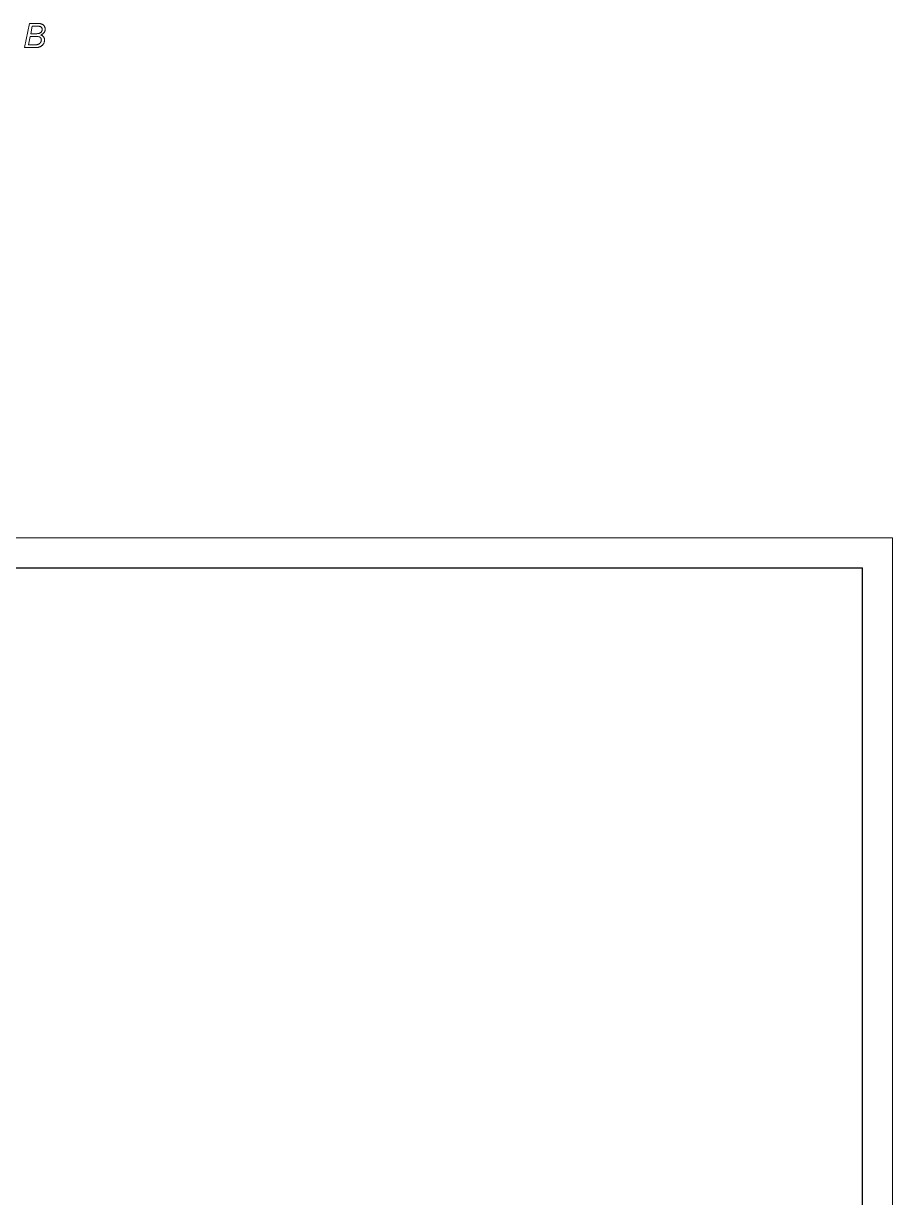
# Model space of a CAD drawing. Extents: x 0 to 297, y 0 to 530.
# Drawn here: x 152.6 to 297, y 310.4 to 505.4 of the extents above; entities that cross this region are included whole.
import ezdxf

# ---------------------------------------------------------------- set-up
doc = ezdxf.new("R2010")
doc.units = 0

msp = doc.modelspace()

# ---------------------------------------------------------------- linework, layer by layer
at = {"color": 7, "lineweight": 13}
for p in [(0, 420), (297, 0)]:
    msp.add_line(p, (297, 420), dxfattribs=at)
at = {"color": 7, "lineweight": 30}
for p in [(20, 415), (292, 5)]:
    msp.add_line(p, (292, 415), dxfattribs=at)
at = {"color": 7, "lineweight": 13}
for points in [[(152.8, 501.4), (153.64, 505.4), (154.88, 505.4), (154.95, 505.4), (155.01, 505.4), (155.07, 505.4), (155.12, 505.39), (155.18, 505.39), (155.22, 505.39), (155.27, 505.39), (155.31, 505.38), (155.35, 505.38), (155.38, 505.37), (155.44, 505.36), (155.49, 505.35), (155.54, 505.34), (155.58, 505.32), (155.63, 505.31), (155.67, 505.29), (155.72, 505.27), (155.76, 505.25), (155.8, 505.23), (155.83, 505.21), (155.87, 505.18), (155.91, 505.16), (155.94, 505.13), (155.97, 505.1), (156, 505.07), (156.03, 505.04), (156.05, 505.01), (156.08, 504.97), (156.1, 504.93), (156.12, 504.89), (156.14, 504.85), (156.16, 504.81), (156.17, 504.77), (156.18, 504.73), (156.2, 504.68), (156.2, 504.64), (156.21, 504.59), (156.22, 504.54), (156.22, 504.5), (156.22, 504.45), (156.22, 504.38), (156.21, 504.32), (156.2, 504.26), (156.19, 504.2), (156.18, 504.14), (156.16, 504.08), (156.13, 504.03), (156.1, 503.97), (156.07, 503.92), (156.04, 503.87), (156, 503.82), (155.96, 503.77), (155.91, 503.73), (155.86, 503.69), (155.81, 503.65), (155.75, 503.61), (155.69, 503.58), (155.63, 503.54), (155.56, 503.51), (155.48, 503.49), (155.55, 503.46), (155.61, 503.44), (155.66, 503.41), (155.72, 503.38), (155.77, 503.35), (155.81, 503.32), (155.86, 503.28), (155.9, 503.25), (155.94, 503.21), (155.97, 503.17), (156, 503.12), (156.03, 503.08), (156.05, 503.03), (156.07, 502.98), (156.09, 502.93), (156.11, 502.88), (156.12, 502.83), (156.12, 502.78), (156.13, 502.72), (156.13, 502.66), (156.13, 502.6), (156.12, 502.53), (156.11, 502.47), (156.1, 502.4), (156.08, 502.34), (156.06, 502.28), (156.04, 502.22), (156.01, 502.15), (155.98, 502.09), (155.94, 502.03), (155.9, 501.97), (155.86, 501.92), (155.82, 501.86), (155.77, 501.81), (155.72, 501.76), (155.67, 501.72), (155.62, 501.68), (155.56, 501.64), (155.5, 501.6), (155.44, 501.56), (155.38, 501.53), (155.31, 501.5), (155.25, 501.48), (155.18, 501.46), (155.11, 501.44), (155.04, 501.43), (154.97, 501.41), (154.89, 501.41), (154.82, 501.4), (154.74, 501.4)], [(153.44, 501.85), (154.35, 501.85), (154.42, 501.85), (154.48, 501.85), (154.54, 501.85), (154.6, 501.86), (154.65, 501.86), (154.7, 501.86), (154.74, 501.86), (154.78, 501.87), (154.81, 501.87), (154.83, 501.88), (154.88, 501.89), (154.93, 501.9), (154.98, 501.91), (155.02, 501.92), (155.06, 501.94), (155.1, 501.95), (155.14, 501.97), (155.18, 501.99), (155.21, 502), (155.25, 502.02), (155.28, 502.05), (155.31, 502.07), (155.34, 502.09), (155.36, 502.12), (155.39, 502.15), (155.41, 502.17), (155.43, 502.2), (155.46, 502.24), (155.48, 502.27), (155.5, 502.3), (155.51, 502.34), (155.53, 502.37), (155.54, 502.41), (155.55, 502.44), (155.56, 502.48), (155.57, 502.51), (155.58, 502.55), (155.58, 502.59), (155.58, 502.62), (155.59, 502.66), (155.58, 502.72), (155.58, 502.77), (155.57, 502.82), (155.56, 502.87), (155.54, 502.91), (155.52, 502.95), (155.5, 502.99), (155.47, 503.03), (155.44, 503.06), (155.41, 503.09), (155.37, 503.12), (155.33, 503.14), (155.27, 503.16), (155.22, 503.18), (155.15, 503.2), (155.08, 503.21), (155.01, 503.22), (154.92, 503.23), (154.83, 503.23), (154.74, 503.23), (153.72, 503.23)], [(153.82, 503.69), (154.63, 503.69), (154.74, 503.69), (154.85, 503.7), (154.95, 503.71), (155.04, 503.72), (155.13, 503.74), (155.21, 503.76), (155.28, 503.78), (155.35, 503.81), (155.41, 503.84), (155.47, 503.88), (155.51, 503.91), (155.56, 503.96), (155.6, 504), (155.63, 504.05), (155.66, 504.1), (155.68, 504.16), (155.7, 504.22), (155.71, 504.28), (155.72, 504.35), (155.72, 504.42), (155.72, 504.45), (155.72, 504.48), (155.71, 504.51), (155.71, 504.54), (155.7, 504.57), (155.69, 504.6), (155.68, 504.63), (155.67, 504.66), (155.66, 504.68), (155.64, 504.71), (155.63, 504.73), (155.61, 504.75), (155.59, 504.78), (155.57, 504.8), (155.55, 504.81), (155.53, 504.83), (155.51, 504.85), (155.48, 504.86), (155.46, 504.88), (155.43, 504.89), (155.4, 504.9), (155.37, 504.91), (155.33, 504.92), (155.29, 504.92), (155.24, 504.93), (155.19, 504.93), (155.13, 504.94), (155.07, 504.94), (155, 504.94), (154.93, 504.94), (154.08, 504.94)]]:
    msp.add_lwpolyline(points, close=True, dxfattribs=at)

doc.saveas('drawing.dxf')
